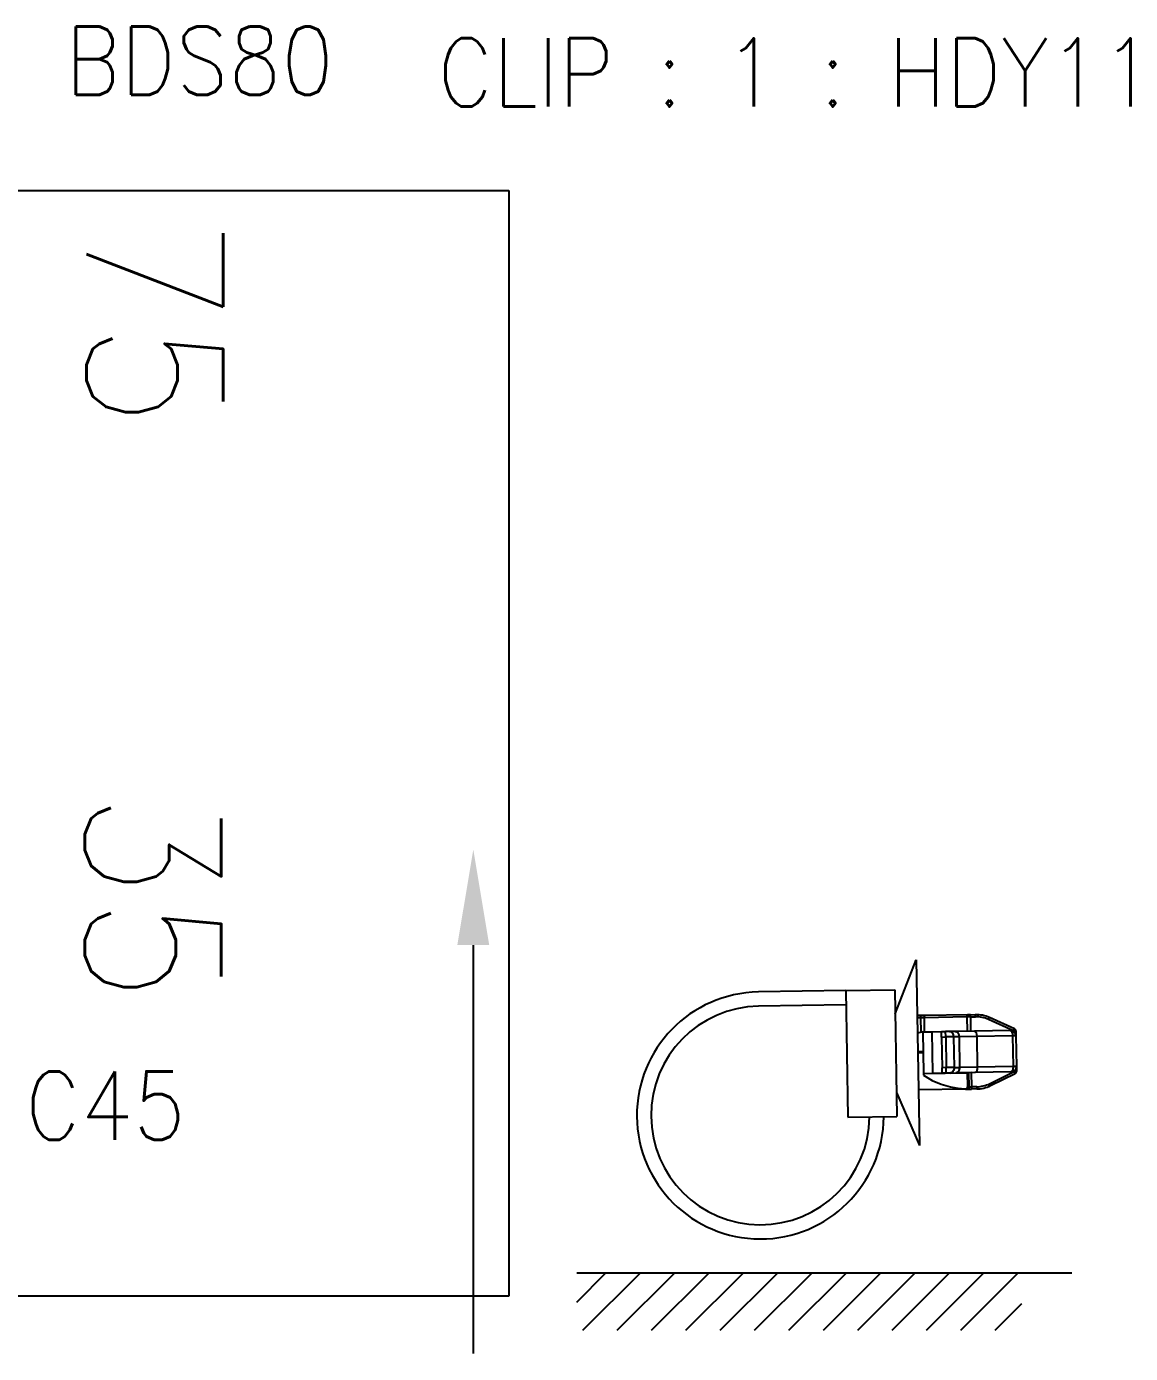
# Model space of a CAD drawing. Header units: inches. Extents: x 47316 to 59086, y 3141 to 11743.
# Drawn here: x 51726.82 to 51767.23, y 5899.16 to 5947.73 of the extents above; entities that cross this region are included whole.
import ezdxf

# ---------------------------------------------------------------- set-up
doc = ezdxf.new("R2010")
doc.units = ezdxf.units.IN
doc.header["$MEASUREMENT"] = 0
doc.styles.get("Standard").update_dxf_attribs({"font": ''})
doc.styles.get('Standard').set_extended_font_data('SimSun')
doc.linetypes.add('_VH_OTCON', pattern='A,0.0001,[7,VeSys.shx,S=0.1,R=0,X=0,Y=0],-0.4,[7,VeSys.shx,S=0.1,R=0,X=0,Y=0],-0.4,["X",Standard,S=1,R=0,X=-0.5,Y=-0.5],-0.0001,[7,VeSys.shx,S=0.1,R=0,X=0,Y=0],-0.4', length=1.2002)

msp = doc.modelspace()

# ---------------------------------------------------------------- linework, layer by layer
at = {"color": 1}
for p, q in [((51593.937, 5941.718), (51744.471, 5941.718)), ((51744.471, 5941.718), (51744.471, 5901.255)), ((51744.471, 5901.255), (51593.937, 5901.255))]:
    msp.add_line(p, q, dxfattribs=at)
msp.add_line((51743.174, 5914.107), (51743.174, 5899.159))
at = {"color": 0, "linetype": 'ByBlock', "lineweight": -3, "ltscale": 0.132311}
for p, q in [((51758.621, 5911.591), (51759.388, 5913.564)), ((51758.668, 5908.712), (51759.5, 5906.765))]:
    msp.add_line(p, q, dxfattribs=at)
at = {"color": 0, "linetype": 'ByBlock', "lineweight": -3, "ltscale": 0.425}
msp.add_line((51759.388, 5913.564), (51759.5, 5906.765), dxfattribs=at)
at = {"color": 0, "linetype": 'ByBlock', "lineweight": -3, "ltscale": 0.2}
for p, q in [((51756.806, 5912.442), (51753.607, 5912.389)), ((51756.815, 5911.922), (51753.615, 5911.869))]:
    msp.add_line(p, q, dxfattribs=at)
at = {"color": 0, "linetype": 'ByBlock', "lineweight": -3, "ltscale": 0.1125}
for p, q in [((51756.806, 5912.442), (51758.606, 5912.471)), ((51756.883, 5907.802), (51758.682, 5907.832))]:
    msp.add_line(p, q, dxfattribs=at)
at = {"color": 0, "linetype": 'ByBlock', "lineweight": -3, "ltscale": 0.289999}
msp.add_line((51756.806, 5912.442), (51756.883, 5907.802), dxfattribs=at)
at = {"color": 0, "linetype": 'ByBlock', "lineweight": -3, "ltscale": 0.096026}
for p, q in [((51758.606, 5912.471), (51758.631, 5910.935)), ((51758.657, 5909.368), (51758.682, 5907.832))]:
    msp.add_line(p, q, dxfattribs=at)
at = {"color": 0, "linetype": 'ByBlock', "lineweight": -3, "ltscale": 0.008443}
for p, q in [((51759.557, 5911.527), (51759.422, 5911.525)), ((51759.558, 5911.447), (51759.423, 5911.445))]:
    msp.add_line(p, q, dxfattribs=at)
at = {"color": 0, "linetype": 'ByBlock', "lineweight": -3, "ltscale": 0.009488}
msp.add_line((51759.709, 5911.529), (51759.557, 5911.527), dxfattribs=at)
at = {"color": 0, "linetype": 'ByBlock', "lineweight": -3, "ltscale": 0.005}
for p, q in [((51759.558, 5911.447), (51759.557, 5911.527)), ((51761.368, 5911.477), (51761.367, 5911.557)), ((51761.557, 5911.48), (51761.555, 5911.56)), ((51762.032, 5911.382), (51762.065, 5911.455)), ((51762.951, 5910.972), (51762.984, 5911.045)), ((51762.951, 5910.972), (51763.031, 5910.973)), ((51762.071, 5909.033), (51762.106, 5908.961)), ((51762.976, 5909.474), (51763.056, 5909.475)), ((51762.976, 5909.474), (51763.011, 5909.402)), ((51761.403, 5908.917), (51761.405, 5908.837)), ((51761.599, 5908.92), (51761.6, 5908.84))]:
    msp.add_line(p, q, dxfattribs=at)
at = {"color": 0, "linetype": 'ByBlock', "lineweight": -3, "ltscale": 0.007906}
msp.add_line((51759.685, 5911.449), (51759.558, 5911.447), dxfattribs=at)
at = {"color": 0, "linetype": 'ByBlock', "lineweight": -3, "ltscale": 0.032832}
msp.add_line((51759.567, 5910.922), (51759.558, 5911.447), dxfattribs=at)
at = {"color": 0, "linetype": 'ByBlock', "lineweight": -3, "ltscale": 0.097302}
for p, q in [((51761.241, 5911.475), (51759.685, 5911.449)), ((51761.265, 5911.555), (51759.709, 5911.529))]:
    msp.add_line(p, q, dxfattribs=at)
at = {"color": 0, "linetype": 'ByBlock', "lineweight": -3, "ltscale": 0.0325}
for p, q in [((51759.693, 5910.929), (51759.685, 5911.449)), ((51761.241, 5911.475), (51761.25, 5910.955)), ((51761.368, 5911.477), (51761.376, 5910.957)), ((51761.305, 5909.435), (51761.314, 5908.915)), ((51761.395, 5909.437), (51761.403, 5908.917))]:
    msp.add_line(p, q, dxfattribs=at)
at = {"color": 0, "linetype": 'ByBlock', "lineweight": -3, "ltscale": 0.007907}
msp.add_line((51761.368, 5911.477), (51761.241, 5911.475), dxfattribs=at)
at = {"color": 0, "linetype": 'ByBlock', "lineweight": -3, "ltscale": 0.006325}
msp.add_line((51761.367, 5911.557), (51761.265, 5911.555), dxfattribs=at)
at = {"color": 0, "linetype": 'ByBlock', "lineweight": -3, "ltscale": 0.011804}
for p, q in [((51761.367, 5911.557), (51761.555, 5911.56)), ((51761.368, 5911.477), (51761.557, 5911.48))]:
    msp.add_line(p, q, dxfattribs=at)
at = {"color": 0, "linetype": 'ByBlock', "lineweight": -3, "ltscale": 0.062942}
for p, q in [((51762.984, 5911.045), (51762.065, 5911.455)), ((51762.106, 5908.961), (51763.011, 5909.402))]:
    msp.add_line(p, q, dxfattribs=at)
at = {"color": 0, "linetype": 'ByBlock', "lineweight": -3, "ltscale": 0.009364}
for p, q in [((51760.312, 5910.939), (51760.461, 5910.942)), ((51760.315, 5910.739), (51760.465, 5910.742)), ((51760.483, 5909.622), (51760.333, 5909.619)), ((51760.486, 5909.422), (51760.337, 5909.419))]:
    msp.add_line(p, q, dxfattribs=at)
at = {"color": 0, "linetype": 'ByBlock', "lineweight": -3, "ltscale": 0.009006}
for p, q in [((51760.605, 5910.944), (51760.461, 5910.942)), ((51760.63, 5909.424), (51760.486, 5909.422))]:
    msp.add_line(p, q, dxfattribs=at)
at = {"color": 0, "linetype": 'ByBlock', "lineweight": -3, "ltscale": 0.0125}
for p, q in [((51760.465, 5910.742), (51760.461, 5910.942)), ((51760.315, 5910.739), (51760.312, 5910.939)), ((51759.644, 5910.208), (51759.444, 5910.205)), ((51759.644, 5910.168), (51759.444, 5910.165)), ((51760.337, 5909.419), (51760.333, 5909.619)), ((51760.486, 5909.422), (51760.483, 5909.622))]:
    msp.add_line(p, q, dxfattribs=at)
at = {"color": 0, "linetype": 'ByBlock', "lineweight": -3, "ltscale": 0.012637}
for p, q in [((51760.808, 5910.947), (51760.605, 5910.944)), ((51760.955, 5910.75), (51760.753, 5910.746)), ((51760.771, 5909.627), (51760.973, 5909.63)), ((51760.63, 5909.424), (51760.833, 5909.428))]:
    msp.add_line(p, q, dxfattribs=at)
at = {"color": 0, "linetype": 'ByBlock', "lineweight": -3, "ltscale": 0.04455}
for p, q in [((51761.52, 5910.959), (51760.808, 5910.947)), ((51761.545, 5909.439), (51760.833, 5909.428))]:
    msp.add_line(p, q, dxfattribs=at)
at = {"color": 0, "linetype": 'ByBlock', "lineweight": -3, "ltscale": 0.081943}
for p, q in [((51762.831, 5910.981), (51761.52, 5910.959)), ((51762.914, 5910.782), (51761.603, 5910.76)), ((51762.932, 5909.662), (51761.621, 5909.641)), ((51762.856, 5909.461), (51761.545, 5909.439))]:
    msp.add_line(p, q, dxfattribs=at)
at = {"color": 0, "linetype": 'ByBlock', "lineweight": -3, "ltscale": 0.062941}
for p, q in [((51762.951, 5910.972), (51762.032, 5911.382)), ((51762.071, 5909.033), (51762.976, 5909.474))]:
    msp.add_line(p, q, dxfattribs=at)
at = {"color": 0, "linetype": 'ByBlock', "lineweight": -3, "ltscale": 0.001816}
for p, q in [((51762.951, 5910.972), (51762.952, 5910.943)), ((51762.976, 5909.503), (51762.976, 5909.474))]:
    msp.add_line(p, q, dxfattribs=at)
at = {"color": 0, "linetype": 'ByBlock', "lineweight": -3, "ltscale": 0.011816}
for p, q in [((51763.031, 5910.973), (51763.035, 5910.784)), ((51763.053, 5909.664), (51763.056, 5909.475))]:
    msp.add_line(p, q, dxfattribs=at)
at = {"color": 0, "linetype": 'ByBlock', "lineweight": -3, "ltscale": 0.097948}
msp.add_line((51758.631, 5910.935), (51758.657, 5909.368), dxfattribs=at)
at = {"color": 0, "linetype": 'ByBlock', "lineweight": -3, "ltscale": 0.02}
for p, q in [((51759.632, 5910.928), (51759.952, 5910.933)), ((51759.657, 5909.408), (51759.977, 5909.413))]:
    msp.add_line(p, q, dxfattribs=at)
at = {"color": 0, "linetype": 'ByBlock', "lineweight": -3, "ltscale": 0.095}
for p, q in [((51759.632, 5910.928), (51759.657, 5909.408)), ((51759.952, 5910.933), (51759.977, 5909.413))]:
    msp.add_line(p, q, dxfattribs=at)
at = {"color": 0, "linetype": 'ByBlock', "lineweight": -3, "ltscale": 0.022501}
for p, q in [((51759.952, 5910.933), (51760.312, 5910.939)), ((51759.977, 5909.413), (51760.337, 5909.419))]:
    msp.add_line(p, q, dxfattribs=at)
at = {"color": 0, "linetype": 'ByBlock', "lineweight": -3, "ltscale": 0.07}
for p, q in [((51760.315, 5910.739), (51760.333, 5909.619)), ((51760.465, 5910.742), (51760.483, 5909.622)), ((51760.753, 5910.746), (51760.771, 5909.627)), ((51760.955, 5910.75), (51760.973, 5909.63)), ((51761.603, 5910.76), (51761.621, 5909.641)), ((51762.914, 5910.782), (51762.932, 5909.662)), ((51763.035, 5910.784), (51763.053, 5909.664))]:
    msp.add_line(p, q, dxfattribs=at)
at = {"color": 0, "linetype": 'ByBlock', "lineweight": -3, "ltscale": 0.018011}
for p, q in [((51760.753, 5910.746), (51760.465, 5910.742)), ((51760.771, 5909.627), (51760.483, 5909.622))]:
    msp.add_line(p, q, dxfattribs=at)
at = {"color": 0, "linetype": 'ByBlock', "lineweight": -3, "ltscale": 0.0405}
for p, q in [((51761.603, 5910.76), (51760.955, 5910.75)), ((51761.621, 5909.641), (51760.973, 5909.63))]:
    msp.add_line(p, q, dxfattribs=at)
at = {"color": 0, "linetype": 'ByBlock', "lineweight": -3, "ltscale": 0.007544}
for p, q in [((51763.035, 5910.784), (51762.914, 5910.782)), ((51763.053, 5909.664), (51762.932, 5909.662))]:
    msp.add_line(p, q, dxfattribs=at)
at = {"color": 0, "linetype": 'ByBlock', "lineweight": -3, "ltscale": 0.0025}
msp.add_line((51759.579, 5910.167), (51759.579, 5910.207), dxfattribs=at)
at = {"color": 0, "linetype": 'ByBlock', "lineweight": -3, "ltscale": 0.1}
msp.add_line((51759.657, 5909.408), (51761.256, 5909.435), dxfattribs=at)
at = {"color": 0, "linetype": 'ByBlock', "lineweight": -3, "ltscale": 0.004339}
msp.add_line((51759.657, 5909.408), (51759.658, 5909.339), dxfattribs=at)
at = {"color": 0, "linetype": 'ByBlock', "lineweight": -3}
for p, q in [((51759.658, 5909.339), (51759.969, 5909.153)), ((51759.969, 5909.153), (51760.298, 5909.013)), ((51760.298, 5909.013), (51760.639, 5908.917)), ((51760.639, 5908.917), (51760.911, 5908.871)), ((51760.911, 5908.871), (51761.186, 5908.846))]:
    msp.add_line(p, q, dxfattribs=at)
at = {"color": 0, "linetype": 'ByBlock', "lineweight": -3, "ltscale": 0.031953}
msp.add_line((51761.256, 5909.435), (51761.265, 5908.923), dxfattribs=at)
at = {"color": 0, "linetype": 'ByBlock', "lineweight": -3, "ltscale": 0.003059}
msp.add_line((51761.305, 5909.435), (51761.256, 5909.435), dxfattribs=at)
at = {"color": 0, "linetype": 'ByBlock', "lineweight": -3, "ltscale": 0.000233459}
msp.add_line((51761.309, 5909.435), (51761.305, 5909.435), dxfattribs=at)
at = {"color": 0, "linetype": 'ByBlock', "lineweight": -3, "ltscale": 0.005363}
msp.add_line((51761.395, 5909.437), (51761.309, 5909.435), dxfattribs=at)
at = {"color": 0, "linetype": 'ByBlock', "lineweight": -3, "ltscale": 0.107719}
msp.add_line((51761.19, 5908.833), (51759.467, 5908.805), dxfattribs=at)
at = {"color": 0, "linetype": 'ByBlock', "lineweight": -3, "ltscale": 0.000715637}
msp.add_line((51761.186, 5908.846), (51761.186, 5908.834), dxfattribs=at)
at = {"color": 0, "linetype": 'ByBlock', "lineweight": -3, "ltscale": 0.00896}
msp.add_line((51761.19, 5908.833), (51761.333, 5908.836), dxfattribs=at)
at = {"color": 0, "linetype": 'ByBlock', "lineweight": -3, "ltscale": 0.000495148}
msp.add_line((51761.265, 5908.923), (51761.265, 5908.915), dxfattribs=at)
at = {"color": 0, "linetype": 'ByBlock', "lineweight": -3, "ltscale": 9.0198e-05}
msp.add_line((51761.265, 5908.915), (51761.266, 5908.915), dxfattribs=at)
at = {"color": 0, "linetype": 'ByBlock', "lineweight": -3, "ltscale": 0.002986}
msp.add_line((51761.266, 5908.915), (51761.314, 5908.915), dxfattribs=at)
at = {"color": 0, "linetype": 'ByBlock', "lineweight": -3, "ltscale": 0.005597}
msp.add_line((51761.314, 5908.915), (51761.403, 5908.917), dxfattribs=at)
at = {"color": 0, "linetype": 'ByBlock', "lineweight": -3, "ltscale": 0.004477}
msp.add_line((51761.333, 5908.836), (51761.405, 5908.837), dxfattribs=at)
at = {"color": 0, "linetype": 'ByBlock', "lineweight": -3, "ltscale": 0.012206}
for p, q in [((51761.599, 5908.92), (51761.403, 5908.917)), ((51761.6, 5908.84), (51761.405, 5908.837))]:
    msp.add_line(p, q, dxfattribs=at)
at = {"color": 0, "lineweight": -3}
for p, q in [((51746.96, 5902.11), (51765.084, 5902.11, 0)), ((51746.96, 5901.039), (51748.03, 5902.11)), ((51747.185, 5900.007), (51749.288, 5902.11)), ((51748.442, 5900.007), (51750.545, 5902.11)), ((51749.7, 5900.007), (51751.802, 5902.11)), ((51750.957, 5900.007), (51753.059, 5902.11)), ((51752.214, 5900.007), (51754.317, 5902.11)), ((51753.471, 5900.007), (51755.574, 5902.11)), ((51754.728, 5900.007), (51756.831, 5902.11)), ((51755.986, 5900.007), (51758.088, 5902.11)), ((51757.243, 5900.007), (51759.346, 5902.11)), ((51758.5, 5900.007), (51760.603, 5902.11)), ((51759.757, 5900.007), (51761.86, 5902.11)), ((51761.015, 5900.007), (51763.117, 5902.11)), ((51762.272, 5900.007), (51763.249, 5900.985))]:
    msp.add_line(p, q, dxfattribs=at)
at = {"color": 0, "linetype": 'ByBlock', "lineweight": -3}
for centre, radius, start, end in [((51753.681, 5907.87), 4.52, 90.9416, 359.4203), ((51753.681, 5907.87), 4, 90.9416, 359.2225), ((51761.575, 5910.36), 1.2, 65.9247, 90.9416), ((51761.575, 5910.36), 1.12, 65.9247, 90.9416), ((51762.835, 5910.781), 0.2, 0.9416, 90.9416), ((51762.951, 5910.972), 0.08, 0.9416, 65.9247), ((51759.638, 5910.528), 0.4, 90.9416, 120.9416), ((51762.853, 5909.661), 0.2, 270.9416, 0.9416), ((51761.58, 5910.04), 1.12, 270.9416, 295.9585), ((51762.976, 5909.474), 0.08, 295.9585, 0.9416), ((51761.19, 5908.92), 0.0745, 266.8653, 2.5422), ((51761.185, 5908.914), 0.0799, 270.8843, 0.8842), ((51761.189, 5908.837), 0.00347, 226.551, 289.7792), ((51761.58, 5910.04), 1.2, 270.9416, 295.9585)]:
    msp.add_arc(centre, radius, start, end, dxfattribs=at)
at = {"color": 0, "linetype": 'ByBlock', "lineweight": -3, "extrusion": (0, 0, -1)}
for centre, major_axis, ratio, start_param, end_param in [((51759.71, 5911.449), (-0.0013, 0.08), 0.316228, 4.712389, 6.283185), ((51761.267, 5911.475), (-0.0013, 0.08), 0.316228, 4.712389, 6.283185), ((51760.609, 5910.744), (-0.003, 0.2), 0.720438, 0, 1.570796), ((51760.811, 5910.747), (-0.003, 0.2), 0.720438, 0, 1.570796), ((51761.524, 5910.759), (-0.003, 0.2), 0.396439, -6.283185, -4.712389), ((51762.835, 5910.781), (-0.003, 0.2), 0.396439, 0, 1.570796), ((51760.627, 5909.624), (-0.003, 0.2), 0.720438, 1.570796, 3.141593), ((51760.829, 5909.628), (-0.003, 0.2), 0.720438, 1.570796, 3.141593), ((51761.542, 5909.639), (-0.003, 0.2), 0.396439, 1.570796, 3.141593), ((51762.853, 5909.661), (-0.003, 0.2), 0.396439, 1.570796, 3.141593), ((51761.189, 5908.913), (-0.0013, 0.08), 0.97071, 1.570796, 3.141593), ((51761.332, 5908.916), (-0.0013, 0.08), 0.22389, 3.141593, 4.712389)]:
    msp.add_ellipse(centre, major_axis=major_axis, ratio=ratio, start_param=start_param, end_param=end_param, dxfattribs=at)
msp.add_solid([(51742.59, 5914.107), (51743.174, 5917.607), (51743.757, 5914.107)])

# ---------------------------------------------------------------- texts
at = {"color": 21, "linetype": 'Continuous', "lineweight": 15, "char_height": 2.5, "attachment_point": 1}
for s, insert, width in [('\\Fromans.shx;\\W0.9000000000;\\T1.0000000000;\\o\\lBDS80', (51728.235, 5947.725), 10.92857), ('\\Fromans.shx;\\W0.9000000000;\\T1.0000000000;\\o\\lC45', (51726.771, 5909.481), 6.53571)]:
    msp.add_mtext(s, dxfattribs=dict(at, insert=insert, width=width))
at = {"color": 42, "linetype": 'Continuous', "lineweight": 15, "insert": (51741.866, 5947.296), "char_height": 2.5, "width": 31.28571, "attachment_point": 1}
msp.add_mtext('\\Fromans.shx;\\W0.9000000000;\\T1.0000000000;\\o\\lCLIP : 1 : HDY11', dxfattribs=at)
at = {"color": 7, "linetype": '_VH_OTCON', "lineweight": 18, "ltscale": 5, "char_height": 5, "width": 8.57143, "attachment_point": 1, "rotation": 270}
for s, insert in [('\\Fromans.shx;\\W0.9000000000;\\T1.0000000000;\\o\\l75', (51734.016, 5940.746)), ('\\Fromans.shx;\\W0.9000000000;\\T1.0000000000;\\o\\l35', (51733.95, 5919.704))]:
    msp.add_mtext(s, dxfattribs=dict(at, insert=insert))

doc.saveas('drawing.dxf')
